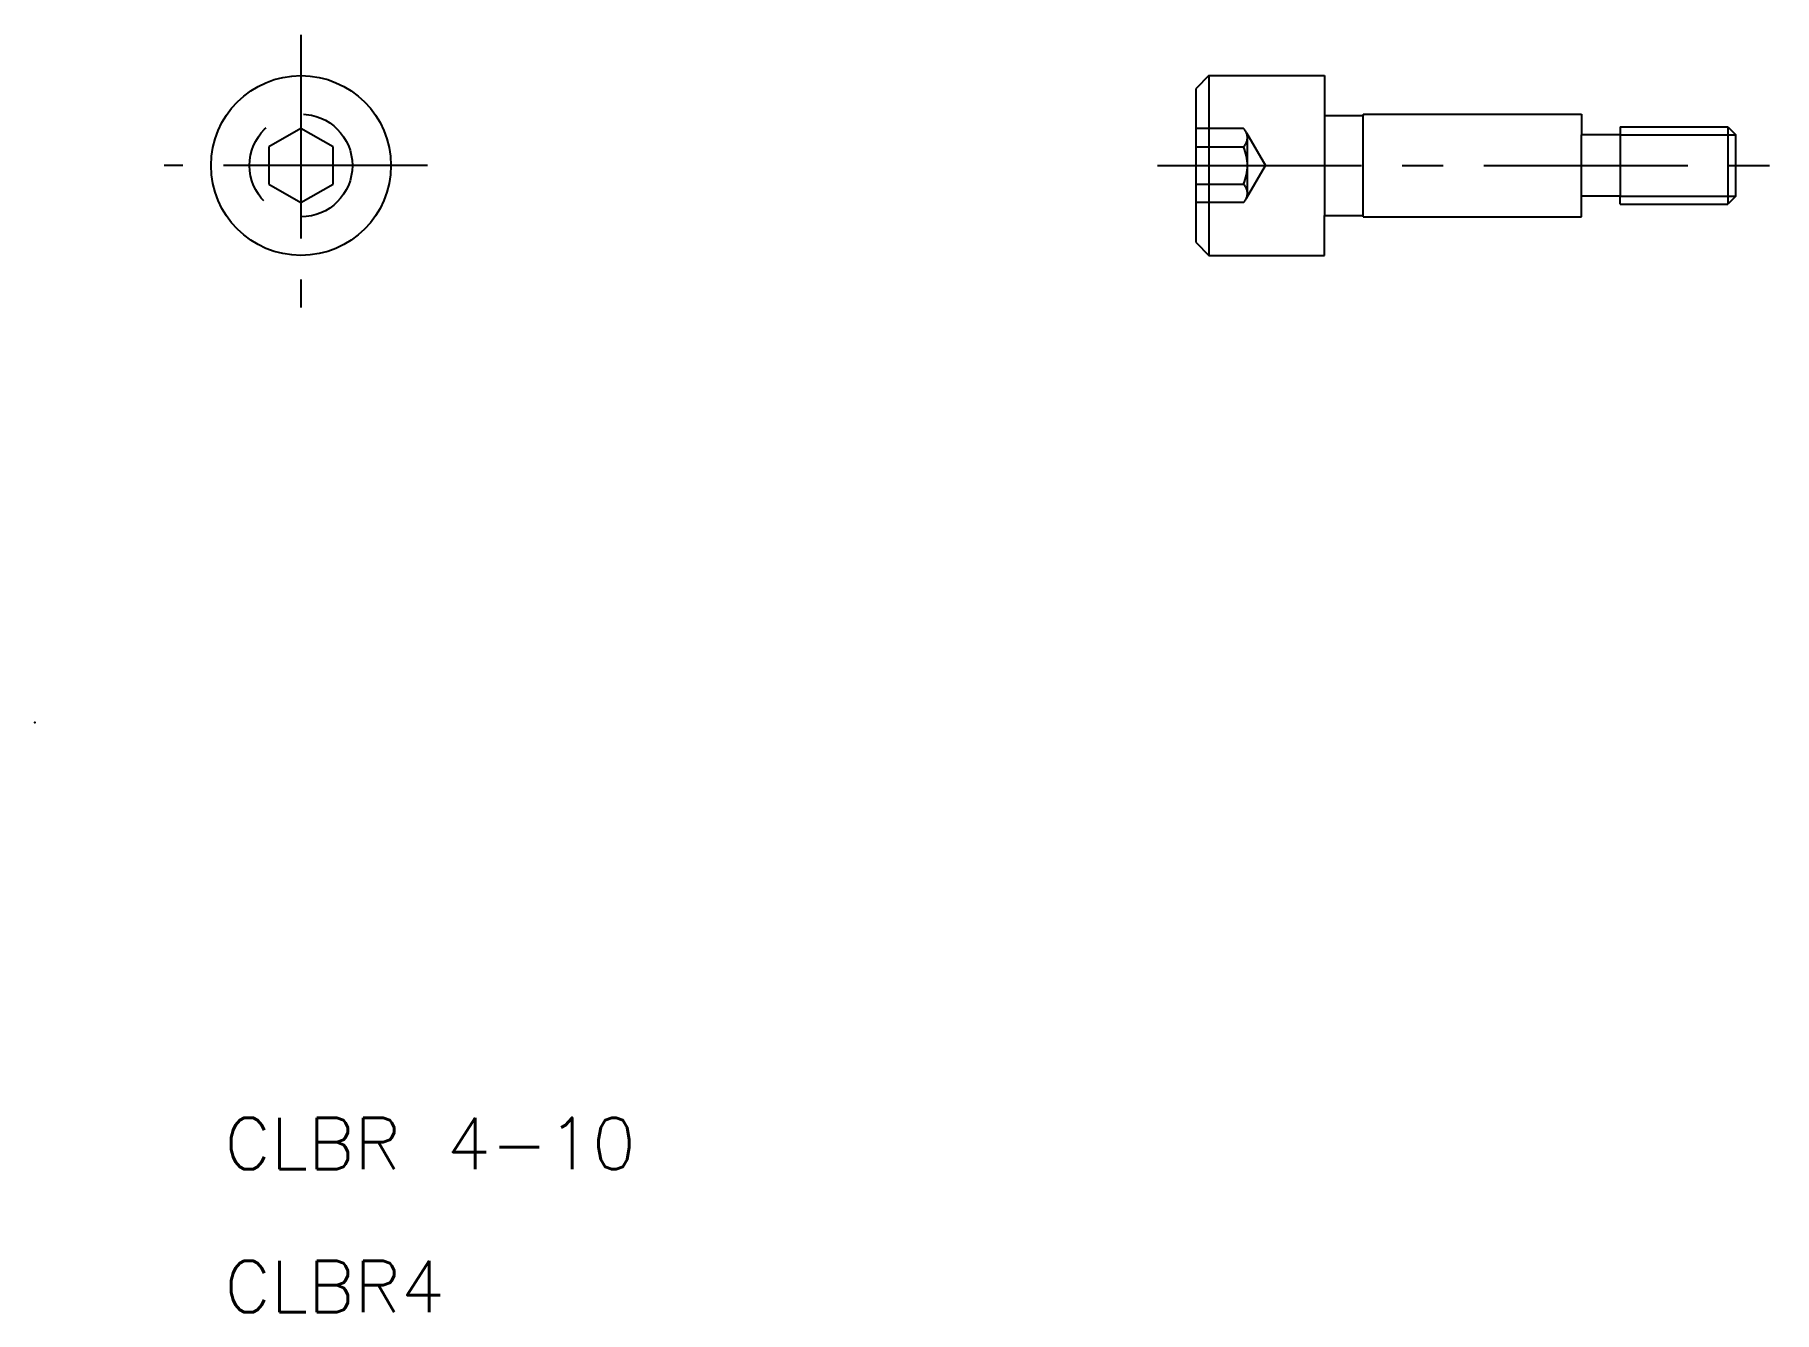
# Model space of a CAD drawing. Extents: x 0 to 67.7, y -23 to 26.8.
import ezdxf

# ---------------------------------------------------------------- set-up
doc = ezdxf.new("R2010")
doc.units = 0
doc.header["$LTSCALE"] = 0.25
doc.linetypes.add('CENTER', pattern=[50.8, 31.75, -6.35, 6.35, -6.35])
doc.linetypes.add('DASHED', pattern=[19.05, 12.7, -6.35])
doc.layers.get('0').update_dxf_attribs({"linetype": 'CONTINUOUS'})
doc.layers.add('CENTER', color=1, linetype='CENTER')
doc.styles.get("Standard").update_dxf_attribs({"font": 'txt.shx'})

msp = doc.modelspace()

# ---------------------------------------------------------------- linework, layer by layer
for p, q in [((45.691, 25.187), (45.191, 24.687)), ((45.691, 25.187), (45.691, 18.187)), ((45.691, 25.187), (50.191, 25.187)), ((50.191, 25.187), (50.191, 23.637)), ((45.191, 18.687), (45.191, 24.687)), ((10.359, 23.131), (9.109, 22.409)), ((11.609, 22.409), (10.359, 23.131)), ((50.191, 23.637), (50.191, 19.737)), ((50.191, 23.637), (51.691, 23.637)), ((51.691, 23.687), (60.191, 23.687)), ((51.691, 23.687), (51.691, 23.637)), ((51.691, 19.737), (51.691, 23.637)), ((60.191, 23.687), (60.191, 22.887)), ((61.691, 23.187), (65.891, 23.187)), ((61.691, 23.187), (61.691, 22.887)), ((65.891, 23.187), (65.891, 20.187)), ((65.891, 23.187), (66.191, 22.887)), ((9.109, 22.409), (9.109, 20.966)), ((11.609, 20.966), (11.609, 22.409)), ((61.691, 22.887), (60.191, 22.887)), ((60.191, 20.487), (60.191, 22.887)), ((61.691, 22.887), (61.691, 20.487)), ((66.191, 20.487), (66.191, 22.887)), ((9.109, 20.966), (10.359, 20.244)), ((10.359, 20.244), (11.609, 20.966)), ((61.691, 20.487), (60.191, 20.487)), ((60.191, 19.687), (60.191, 20.487)), ((61.691, 20.187), (61.691, 20.487)), ((66.191, 20.487), (65.891, 20.187)), ((50.191, 18.187), (50.191, 19.737)), ((50.191, 19.737), (51.691, 19.737)), ((51.691, 19.687), (51.691, 19.737)), ((51.691, 19.687), (60.191, 19.687)), ((61.691, 20.187), (65.891, 20.187)), ((45.191, 18.687), (45.691, 18.187)), ((45.691, 18.187), (50.191, 18.187))]:
    msp.add_line(p, q)
at = {"color": 3, "linetype": 'DASHED'}
for p, q in [((47.037, 23.131), (45.191, 23.131)), ((45.191, 22.409), (47.037, 22.409)), ((47.151, 22.965), (47.889, 21.687)), ((47.191, 20.605), (47.191, 22.77)), ((47.151, 20.41), (47.889, 21.687)), ((45.191, 20.966), (47.037, 20.966)), ((47.037, 20.244), (45.191, 20.244))]:
    msp.add_line(p, q, dxfattribs=at)
at = {"color": 3}
for p, q in [((61.691, 22.887), (66.191, 22.887)), ((61.691, 20.487), (66.191, 20.487))]:
    msp.add_line(p, q, dxfattribs=at)
msp.add_circle((10.359, 21.687), 3.5)
at = {"color": 3, "linetype": 'DASHED'}
msp.add_circle((10.359, 21.687), 2, dxfattribs=at)
for centre, radius, start, end in [((46.691, 22.77), 0.5, 313.80142, 46.19858), ((45.422, 21.687), 1.769, 335.92281, 24.07719), ((46.691, 20.605), 0.5, 313.80142, 46.19858)]:
    msp.add_arc(centre, radius, start, end, dxfattribs=at)
msp.add_point((0, 0))
at = {"layer": 'CENTER', "color": 1, "linetype": 'CENTER'}
for p, q in [((10.359, 26.777), (10.359, 16.153)), ((15.285, 21.687), (5.03, 21.687)), ((43.691, 21.687), (67.691, 21.687))]:
    msp.add_line(p, q, dxfattribs=at)

# ---------------------------------------------------------------- texts
for s, p in [('CLBR 4-10', (7.382, -17.389)), ('CLBR4', (7.382, -22.958))]:
    msp.add_text(s, height=2).set_placement(p)

doc.saveas('drawing.dxf')
